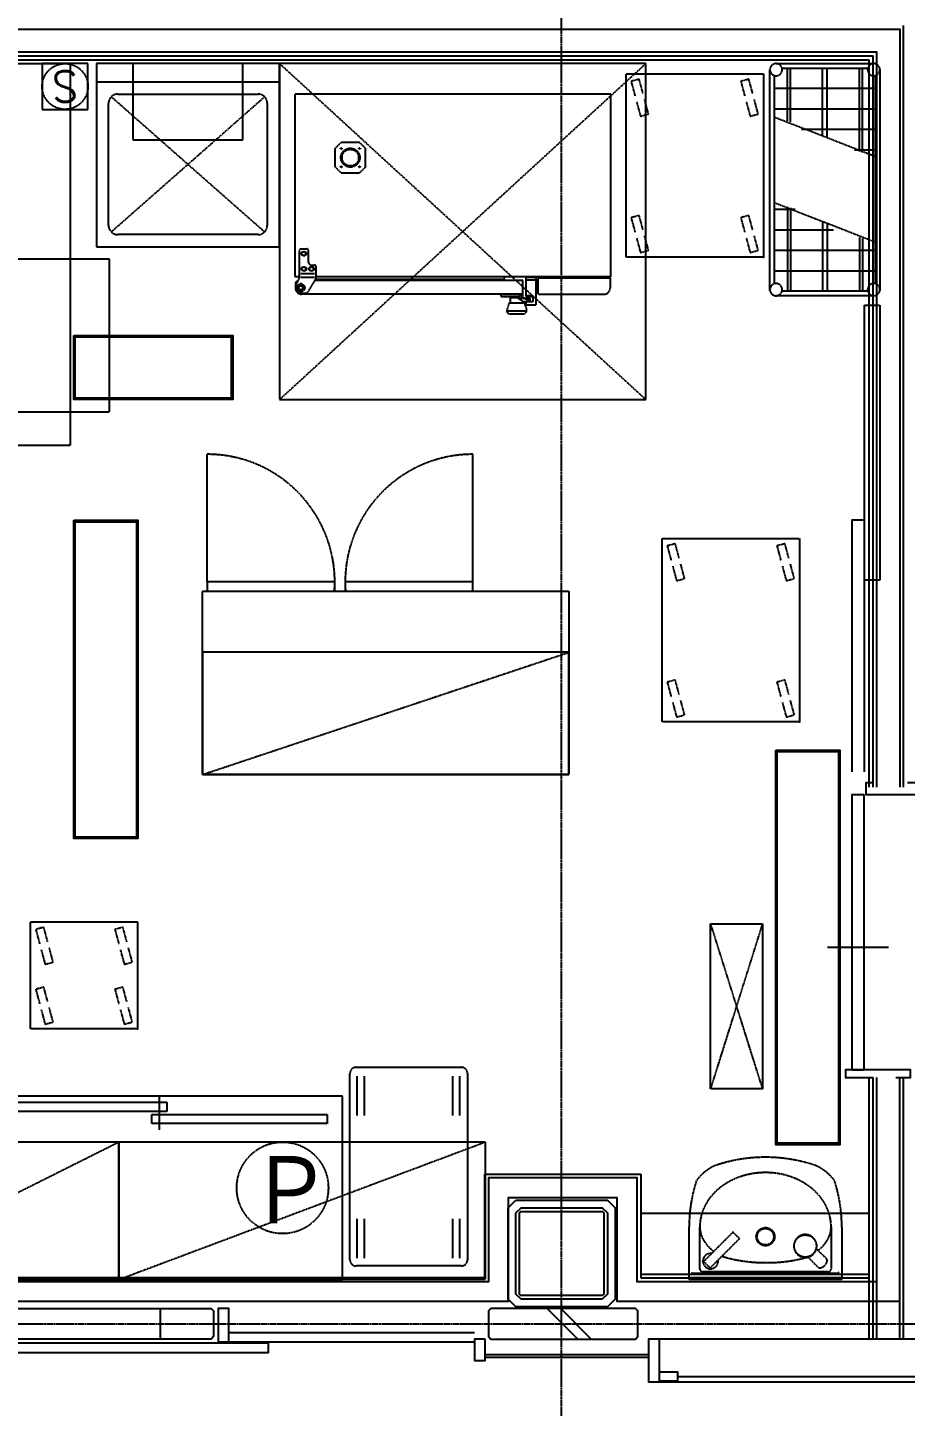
# Model space of a CAD drawing. Header units: millimetres. Extents: x 0 to 181737, y 0 to 59400.
# Drawn here: x 128065 to 130941, y 17304 to 21818 of the extents above; entities that cross this region are included whole.
import ezdxf
from ezdxf.enums import TextEntityAlignment as Align

# ---------------------------------------------------------------- set-up
doc = ezdxf.new("R2010")
doc.units = ezdxf.units.MM
doc.header["$LTSCALE"] = 0.2
doc.linetypes.add('CENTER', pattern=[50.8, 31.75, -6.35, 6.35, -6.35])
doc.linetypes.add('HIDDEN', pattern=[9.525, 6.35, -3.175])
doc.layers.add('A_什器', color=9, linetype='HIDDEN')
doc.layers.add('A_建築', color=8, linetype='Continuous')
doc.layers.add('A_通芯', color=8, linetype='CENTER', plot=False)
doc.styles.get("Standard").update_dxf_attribs({"font": 'simplex.shx', "width": 0.8, "bigfont": 'extfont2.shx'})

msp = doc.modelspace()

# ---------------------------------------------------------------- linework, layer by layer
at = {"layer": 'A_什器'}
for p, q in [((124855.3, 21700), (128205.3, 21700)), ((128263.31, 21700), (128113.31, 21700)), ((128113.31, 21700), (128113.31, 21550)), ((128205.3, 21700), (128205.3, 20450)), ((128263.31, 21550), (128263.31, 21700)), ((128890.8, 21700), (128290.8, 21700)), ((128290.8, 21700), (128290.8, 21100)), ((128290.8, 21700), (128290.8, 21100)), ((128770.8, 21700), (128410.8, 21700)), ((128410.8, 21700), (128410.8, 21450)), ((128770.8, 21450), (128770.8, 21700)), ((128890.8, 21100), (128890.8, 21700)), ((128890.8, 21700), (128890.8, 20600)), ((130090.8, 21700), (128890.8, 21700)), ((128890.8, 20600), (130090.8, 21700)), ((128890.8, 21700), (130090.8, 20600)), ((130025.8, 21066.12), (130025.8, 21666.12)), ((130025.8, 21666.12), (130475.8, 21666.12)), ((130090.8, 20600), (130090.8, 21700)), ((130475.8, 21666.12), (130475.8, 21066.12)), ((130497.25, 20957), (130497.25, 21680)), ((130517.25, 21700), (130837.25, 21700)), ((130536.61, 21685), (130817.88, 21685)), ((130554.4, 21512.28), (130554.4, 21685)), ((130564.4, 21509.27), (130564.4, 21685)), ((130669.75, 21463), (130669.75, 21685)), ((130684.75, 21458.47), (130684.75, 21685)), ((130790.1, 21412.2), (130790.1, 21685)), ((130800.1, 21409.18), (130800.1, 21685)), ((130857.25, 21680), (130857.25, 20957)), ((128290.8, 21640), (128890.8, 21640)), ((130068.98, 21648.7), (130042.44, 21641.59)), ((130042.44, 21641.59), (130055.07, 21594.47)), ((130081.6, 21601.58), (130068.98, 21648.7)), ((130428.23, 21648.7), (130401.7, 21641.59)), ((130401.7, 21641.59), (130414.32, 21594.47)), ((130440.86, 21601.58), (130428.23, 21648.7)), ((130512.25, 20979.36), (130512.25, 21660.64)), ((130842.25, 21660.64), (130842.25, 20979.36)), ((128339.58, 21148.79), (128842.01, 21591.21)), ((128842.01, 21148.79), (128339.58, 21591.21)), ((128360.8, 21600), (128820.8, 21600)), ((129975.8, 21600), (128940.8, 21600)), ((128940.8, 21600), (128940.8, 21002)), ((129975.8, 21002), (129975.8, 21600)), ((130060.33, 21574.82), (130072.96, 21527.71)), ((130099.49, 21534.82), (130086.87, 21581.93)), ((130419.59, 21574.82), (130432.21, 21527.71)), ((130458.75, 21534.82), (130446.12, 21581.93)), ((130842.25, 21618), (130512.25, 21618)), ((128113.31, 21550), (128263.31, 21550)), ((128330.8, 21170), (128330.8, 21570)), ((128850.8, 21570), (128850.8, 21170)), ((130072.96, 21527.71), (130099.49, 21534.82)), ((130432.21, 21527.71), (130458.75, 21534.82)), ((130842.25, 21551), (130512.25, 21551)), ((130512.25, 21525), (130842.25, 21396.47)), ((130842.25, 21484), (130600.14, 21484)), ((128410.8, 21450), (128770.8, 21450)), ((129072.8, 21422), (129092.8, 21442)), ((129152.8, 21442), (129092.8, 21442)), ((129152.8, 21442), (129172.8, 21422)), ((129072.8, 21362), (129072.8, 21422)), ((129172.8, 21362), (129172.8, 21422)), ((130842.25, 21417), (130774.19, 21417)), ((129092.8, 21342), (129072.8, 21362)), ((129172.8, 21362), (129152.8, 21342)), ((129092.8, 21342), (129152.8, 21342)), ((130842.25, 21115), (130512.25, 21243.53)), ((130512.25, 21223), (130580.31, 21223)), ((130554.4, 21230.82), (130554.4, 20955)), ((130564.4, 21227.8), (130564.4, 20955)), ((130068.98, 21202.59), (130042.44, 21195.48)), ((130042.44, 21195.48), (130055.07, 21148.37)), ((130081.6, 21155.48), (130068.98, 21202.59)), ((130428.23, 21202.59), (130401.7, 21195.48)), ((130401.7, 21195.48), (130414.32, 21148.37)), ((130440.86, 21155.48), (130428.23, 21202.59)), ((130669.75, 21181.53), (130669.75, 20955)), ((130684.75, 21177), (130684.75, 20955)), ((128820.8, 21140), (128360.8, 21140)), ((130060.33, 21128.71), (130072.96, 21081.6)), ((130099.49, 21088.71), (130086.87, 21135.82)), ((130419.59, 21128.71), (130432.21, 21081.6)), ((130458.75, 21088.71), (130446.12, 21135.82)), ((130512.25, 21156), (130706.36, 21156)), ((130790.1, 21130.73), (130790.1, 20955)), ((130800.1, 21127.72), (130800.1, 20955)), ((128290.8, 21100), (128890.8, 21100)), ((128955.8, 20999.93), (128955.8, 21088)), ((128960.8, 21093), (128980.8, 21093)), ((128964.3, 21081.75), (128970.8, 21085.5)), ((128964.3, 21074.25), (128964.3, 21081.75)), ((128970.8, 21085.5), (128977.3, 21081.75)), ((128977.3, 21074.25), (128977.3, 21081.75)), ((128985.8, 21050), (128985.8, 21088)), ((130072.96, 21081.6), (130099.49, 21088.71)), ((130432.21, 21081.6), (130458.75, 21088.71)), ((130512.25, 21089), (130842.25, 21089)), ((128333.48, 21059.6), (127933.48, 21059.6)), ((128333.48, 20559.6), (128333.48, 21059.6)), ((128964.3, 21074.25), (128970.8, 21070.5)), ((128964.3, 21031.75), (128970.8, 21035.5)), ((128970.8, 21070.5), (128977.3, 21074.25)), ((128970.8, 21035.5), (128977.3, 21031.75)), ((128989.3, 21031.75), (128995.8, 21035.5)), ((128995.8, 21040), (129005.8, 21040)), ((128995.8, 21035.5), (129002.3, 21031.75)), ((129010.8, 21000.77), (129010.8, 21035)), ((130475.8, 21066.12), (130025.8, 21066.12)), ((128955.8, 21002), (128940.8, 21002)), ((128942.8, 20982.5), (128950.3, 20990)), ((128946.51, 20974.79), (128955.08, 20996.21)), ((128950.3, 20990), (128952.6, 20990)), ((128960.8, 21013), (129005.73, 21013)), ((128960.8, 21001), (129005.09, 21001)), ((128964.3, 21024.25), (128964.3, 21031.75)), ((128964.3, 21024.25), (128970.8, 21020.5)), ((128970.8, 21020.5), (128977.3, 21024.25)), ((128977.3, 21024.25), (128977.3, 21031.75)), ((129009.37, 20995.63), (128983.71, 20952.86)), ((128989.3, 21024.25), (128989.3, 21031.75)), ((128989.3, 21024.25), (128995.8, 21020.5)), ((128995.8, 21020.5), (129002.3, 21024.25)), ((129002.3, 21024.25), (129002.3, 21031.75)), ((129686.8, 20990), (129006, 20990)), ((129625.3, 20993.5), (129008.1, 20993.5)), ((129975.8, 21002), (129010.8, 21002)), ((129625.61, 20994.09), (129629.8, 21002)), ((129625.72, 20992.99), (129628.16, 20990)), ((129687.8, 20946), (129687.8, 20989)), ((129698.8, 21000.5), (129731.8, 21000.5)), ((129698.8, 20937), (129698.8, 21000.5)), ((129698.8, 20992.5), (129731.8, 20992.5)), ((129731.8, 20910.5), (129731.8, 21000.5)), ((129737.8, 20946), (129737.8, 20998)), ((129738.8, 20999), (129738.8, 21002)), ((129738.8, 20999), (129972.8, 20999)), ((129972.8, 20999), (129972.8, 21002)), ((129973.8, 20998), (129973.8, 20965)), ((130512.25, 21022), (130842.25, 21022)), ((128942.8, 20982.5), (128942.8, 20965)), ((128945.8, 20971.07), (128945.8, 20963)), ((128954.3, 20969.75), (128960.8, 20973.5)), ((128954.3, 20962.25), (128954.3, 20969.75)), ((128954.3, 20962.25), (128960.8, 20958.5)), ((128960.8, 20973.5), (128967.3, 20969.75)), ((128960.8, 20958.5), (128967.3, 20962.25)), ((128960.8, 20948), (128975.14, 20948)), ((129686.8, 20945), (128962.8, 20945)), ((128967.3, 20962.25), (128967.3, 20969.75)), ((129617.3, 20945), (129687.8, 20945)), ((129617.3, 20938), (129617.3, 20945)), ((129678.3, 20942.5), (129687.8, 20942.5)), ((129678.3, 20942.5), (129678.3, 20938)), ((129687.8, 20932.5), (129687.8, 20945)), ((129738.8, 20945), (129953.8, 20945)), ((130817.88, 20955), (130536.61, 20955)), ((129617.3, 20938), (129678.3, 20938)), ((129641.71, 20913.46), (129635.73, 20893.93)), ((129646.5, 20917), (129689.1, 20917)), ((129647.8, 20917), (129647.8, 20938)), ((129647.8, 20934), (129675.33, 20934)), ((129674.93, 20932.5), (129711.8, 20932.5)), ((129675.33, 20932.5), (129675.33, 20938)), ((129678.3, 20941.5), (129685.26, 20941.5)), ((129678.33, 20932.5), (129678.33, 20941.5)), ((129685.26, 20932.5), (129685.26, 20941.5)), ((129687.8, 20917), (129687.8, 20921.5)), ((129687.8, 20921.5), (129721.8, 20921.5)), ((129693.88, 20913.46), (129699.86, 20893.93)), ((129698.8, 20941), (129721.8, 20941)), ((129698.8, 20937), (129721.8, 20937)), ((129698.8, 20910.5), (129698.8, 20921.5)), ((129698.8, 20910.5), (129731.8, 20910.5)), ((129711.8, 20921.5), (129711.8, 20932.5)), ((129721.8, 20921.5), (129721.8, 20941)), ((130837.25, 20940), (130517.25, 20940)), ((130807.11, 20009.04), (130807.11, 20909.04)), ((130807.11, 20909.04), (130857.11, 20909.04)), ((130857.11, 20909.04), (130857.11, 20009.04)), ((129635.3, 20891), (129700.3, 20891)), ((129645.3, 20881), (129690.3, 20881)), ((128890.8, 20600), (130090.8, 20600)), ((127933.48, 20559.6), (128333.48, 20559.6)), ((128205.3, 20450), (124855.3, 20450)), ((128653.8, 20003), (128653.8, 20421)), ((129523.8, 20003), (129523.8, 20421)), ((130144.08, 19545.65), (130144.08, 20145.65)), ((130144.08, 20145.65), (130594.08, 20145.65)), ((130594.08, 20145.65), (130594.08, 19545.65)), ((130187.26, 20128.23), (130160.72, 20121.12)), ((130160.72, 20121.12), (130173.35, 20074)), ((130199.88, 20081.11), (130187.26, 20128.23)), ((130546.51, 20128.23), (130519.98, 20121.12)), ((130519.98, 20121.12), (130532.6, 20074)), ((130559.14, 20081.11), (130546.51, 20128.23)), ((130178.61, 20054.35), (130191.24, 20007.24)), ((130217.77, 20014.35), (130205.15, 20061.46)), ((130537.87, 20054.35), (130550.49, 20007.24)), ((130577.03, 20014.35), (130564.4, 20061.46)), ((129071.8, 20003), (128653.8, 20003)), ((128653.8, 20003), (128653.8, 19973)), ((129071.8, 19973), (129071.8, 20003)), ((129523.8, 20003), (129105.8, 20003)), ((129105.8, 20003), (129105.8, 19973)), ((129523.8, 19973), (129523.8, 20003)), ((130191.24, 20007.24), (130217.77, 20014.35)), ((130550.49, 20007.24), (130577.03, 20014.35)), ((130857.11, 20009.04), (130807.11, 20009.04)), ((129838.8, 19773), (128638.8, 19773)), ((128638.8, 19773), (128638.8, 19373)), ((128638.8, 19373), (129838.8, 19773)), ((129838.8, 19373), (129838.8, 19773)), ((130187.26, 19682.12), (130160.72, 19675.01)), ((130199.88, 19635.01), (130187.26, 19682.12)), ((130546.51, 19682.12), (130519.98, 19675.01)), ((130559.14, 19635.01), (130546.51, 19682.12)), ((130160.72, 19675.01), (130173.35, 19627.9)), ((130519.98, 19675.01), (130532.6, 19627.9)), ((130178.61, 19608.24), (130191.24, 19561.13)), ((130217.77, 19568.24), (130205.15, 19615.35)), ((130537.87, 19608.24), (130550.49, 19561.13)), ((130577.03, 19568.24), (130564.4, 19615.35)), ((130594.08, 19545.65), (130144.08, 19545.65)), ((130191.24, 19561.13), (130217.77, 19568.24)), ((130550.49, 19561.13), (130577.03, 19568.24)), ((128638.8, 19373), (129838.8, 19373)), ((128075.65, 18540.2), (128075.65, 18890.2)), ((128075.65, 18890.2), (128425.65, 18890.2)), ((128118.83, 18872.78), (128092.29, 18865.67)), ((128092.29, 18865.67), (128104.92, 18818.55)), ((128131.45, 18825.66), (128118.83, 18872.78)), ((128378.08, 18872.78), (128351.55, 18865.67)), ((128351.55, 18865.67), (128364.17, 18818.55)), ((128390.71, 18825.66), (128378.08, 18872.78)), ((128425.65, 18890.2), (128425.65, 18540.2)), ((130302.31, 18884.04), (130472.31, 18884.04)), ((130302.31, 18344.04), (130302.31, 18884.04)), ((130302.31, 18884.04), (130472.31, 18344.04)), ((130472.31, 18884.04), (130302.31, 18344.04)), ((130472.31, 18884.04), (130472.31, 18344.04)), ((128110.18, 18798.9), (128122.81, 18751.79)), ((128149.34, 18758.9), (128136.72, 18806.01)), ((128369.44, 18798.9), (128382.06, 18751.79)), ((128408.6, 18758.9), (128395.97, 18806.01)), ((128122.81, 18751.79), (128149.34, 18758.9)), ((128382.06, 18751.79), (128408.6, 18758.9)), ((128118.83, 18676.67), (128092.29, 18669.56)), ((128092.29, 18669.56), (128104.92, 18622.45)), ((128131.45, 18629.56), (128118.83, 18676.67)), ((128378.08, 18676.67), (128351.55, 18669.56)), ((128351.55, 18669.56), (128364.17, 18622.45)), ((128390.71, 18629.56), (128378.08, 18676.67)), ((128110.18, 18602.79), (128122.81, 18555.68)), ((128149.34, 18562.79), (128136.72, 18609.9)), ((128369.44, 18602.79), (128382.06, 18555.68)), ((128408.6, 18562.79), (128395.97, 18609.9)), ((128122.81, 18555.68), (128149.34, 18562.79)), ((128382.06, 18555.68), (128408.6, 18562.79)), ((128425.65, 18540.2), (128075.65, 18540.2)), ((129141.53, 18414.44), (129486.53, 18414.44)), ((129121.53, 17784.44), (129121.53, 18394.44)), ((129145.6, 18257.01), (129145.6, 18385.84)), ((129168.7, 18257.01), (129168.7, 18385.84)), ((129458.41, 18257.01), (129458.41, 18385.84)), ((129481.51, 18257.01), (129481.51, 18385.84)), ((129506.53, 18394.44), (129506.53, 17784.44)), ((130472.31, 18344.04), (130302.31, 18344.04)), ((129097.11, 18320), (127897.11, 18320)), ((127947.11, 18300), (128522.11, 18300)), ((128497.11, 18320), (128497.11, 18210)), ((128522.11, 18300), (128522.11, 18270)), ((129097.11, 17720), (129097.11, 18320)), ((128522.11, 18270), (127947.11, 18270)), ((128472.11, 18230), (128472.11, 18260)), ((128472.11, 18260), (129047.11, 18260)), ((129047.11, 18260), (129047.11, 18230)), ((129047.11, 18230), (128472.11, 18230)), ((127464.1, 18170), (128364.1, 18170)), ((127464.1, 17720), (128364.1, 18170)), ((128364.1, 17720), (128364.1, 18170)), ((128364.1, 18170), (129564.1, 18170)), ((128364.1, 17720), (129564.1, 18170)), ((128364.1, 18170), (128364.1, 17720)), ((129564.1, 18170), (129564.1, 17720)), ((129145.6, 17790.08), (129145.6, 17918.9)), ((129168.7, 17790.08), (129168.7, 17918.9)), ((129458.41, 17790.08), (129458.41, 17918.9)), ((129481.51, 17790.08), (129481.51, 17918.9)), ((130232.53, 17720.01), (130232.53, 17891.64)), ((130267.52, 17755.01), (130267.52, 17892.52)), ((130375.61, 17874.32), (130306.06, 17804.76)), ((130396.73, 17854.42), (130376.93, 17874.22)), ((130697.53, 17892.52), (130697.53, 17755.01)), ((130732.53, 17891.64), (130732.53, 17720)), ((130327.27, 17783.55), (130396.83, 17853.1)), ((130306.06, 17804.76), (130280.82, 17779.52)), ((130302.03, 17758.31), (130327.27, 17783.55)), ((130653.54, 17760.85), (130622.36, 17793.19)), ((130649.35, 17820.18), (130681.69, 17789)), ((129486.53, 17764.44), (129141.53, 17764.44)), ((130720.4, 17740.01), (130244.66, 17740.01)), ((130687.53, 17745.01), (130277.52, 17745.01)), ((130280.82, 17778.1), (130300.61, 17758.31)), ((128364.1, 17720), (127464.1, 17720)), ((127897.11, 17720), (129097.11, 17720)), ((129564.1, 17720), (128364.1, 17720)), ((130732.53, 17725.01), (130232.53, 17725.01)), ((130732.53, 17720), (130232.53, 17720.01))]:
    msp.add_line(p, q, dxfattribs=at)
msp.add_lwpolyline([(129838.8, 19373), (128638.8, 19373), (128638.8, 19973), (129838.8, 19973)], close=True, dxfattribs=at)
at = {"layer": 'A_什器', "lineweight": 25}
msp.add_lwpolyline([(130074.8, 17937.5), (130822.3, 17937.5)], dxfattribs=at)
at = {"layer": 'A_什器'}
for centre, radius in [((128188.31, 21625), 75), ((129092.75, 21422.05), 2), ((129122.8, 21392), 31), ((129122.8, 21392), 30.25), ((129122.8, 21392), 27.25), ((129152.85, 21422.05), 2), ((129092.75, 21361.95), 2), ((129152.85, 21361.95), 2), ((128970.8, 21078), 6.5), ((128970.8, 21028), 6.5), ((128995.8, 21028), 6.5), ((128960.8, 20966), 12.5), ((128960.8, 20966), 7.7), ((128960.8, 20966), 6.5), ((128900.73, 18019.95), 150), ((130482.53, 17860.01), 30), ((130482.53, 17860.01), 27), ((130613.03, 17829.51), 36.26)]:
    msp.add_circle(centre, radius, dxfattribs=at)
for centre, radius, start, end in [((130517.25, 21680), 20, 180, 90), ((130517.25, 21680), 20, 90, 180), ((130837.25, 21680), 20, 90, 0), ((130837.25, 21680), 20, 0, 90), ((128360.8, 21570), 30, 90, 180), ((128820.8, 21570), 30, 0, 90), ((128360.8, 21170), 30, 180, 270), ((128820.8, 21170), 30, 270, 0), ((128960.8, 21088), 5, 90, 180), ((128965.8, 21078), 4.5, 92.60393, 267.39644), ((128975.8, 21078), 4.5, 272.59722, 87.40239), ((128980.8, 21088), 5, 0, 90), ((128965.8, 21028), 4.5, 92.60903, 267.39764), ((128975.8, 21028), 4.5, 272.59222, 87.40111), ((128995.8, 21050), 10, 180, 270), ((128990.8, 21028), 4.5, 92.60924, 267.39742), ((129000.8, 21028), 4.5, 272.592, 87.40132), ((129005.8, 21035), 5, 0, 90), ((128945.8, 20999.93), 10, 338.19854, 0.00001), ((129000.8, 21000.77), 10, 329.03628, 0.00001), ((129626.49, 20993.62), 1, 152.10271, 219.28941), ((129686.8, 20989), 1, 0, 90), ((129738.8, 20998), 1, 90, 179.99999), ((129972.8, 20998), 1, 0, 90), ((128962.8, 20965), 20, 180, 270), ((128955.8, 20971.07), 10, 158.19859, 180), ((128960.8, 20963), 15, 180, 270), ((128960.8, 20971), 8, 55.77166, 124.22994), ((128960.8, 20961), 8, 235.77007, 304.2278), ((128975.14, 20958), 10, 270, 329.03619), ((129686.8, 20946), 1, 270, 0.00001), ((129738.8, 20946), 1, 179.99999, 270), ((129953.8, 20965), 20, 270, 0.00001), ((130517.25, 20960), 20, 270, 180), ((130517.25, 20960), 20, 180, 270), ((130837.25, 20960), 20, 0, 270), ((130837.25, 20960), 20, 270, 0), ((129646.5, 20912), 5, 90, 162.98202), ((129674.93, 20931), 1.5, 90, 247.93355), ((129629.54, 20840.22), 100, 54.37064, 63.50245), ((129689.1, 20912), 5, 17.01798, 90), ((129694.8, 20931), 1.5, 90, 256.19802), ((129661.27, 20835.21), 100, 59.64888, 70.62683), ((129645.3, 20891), 10, 162.98202, 270), ((129690.3, 20891), 10, 270, 17.01797), ((128653.8, 20003), 418, 355.88432, 90), ((129523.8, 20003), 418, 90, 184.11568), ((129141.53, 18394.44), 20, 90, 180), ((129486.53, 18394.44), 20, 0, 90), ((130481.96, 17614.5), 505.51, 89.93628, 109.41007), ((130483.09, 17614.5), 505.51, 70.58992, 90.06374), ((130384.58, 17947.7), 160, 116.18557, 143.24105), ((130580.48, 17947.7), 160, 36.75895, 63.81443), ((130717.85, 17893.14), 485.33, 161.95802, 180.17746), ((130247.2, 17893.14), 485.33, 359.82254, 18.04198), ((130376.22, 17873.51), 1.01, 45, 126.78515), ((130396.21, 17853.72), 0.875, 315, 53.21484), ((130613.03, 17829.51), 37.5, 345.59806, 284.40194), ((129141.53, 17784.44), 20, 180, 270), ((129486.53, 17784.44), 20, 270, 0), ((130302.52, 17780.01), 25, 81.8699, 8.1301), ((130613.03, 17829.51), 37.5, 284.40262, 345.59837), ((130674.75, 17781.81), 10, 344.69487, 46.04339), ((130244.66, 17743.01), 3, 180, 270), ((130277.52, 17755.01), 10, 180, 270), ((130281.52, 17778.81), 1, 135.00001, 224.99999), ((130301.32, 17759.01), 1, 225, 315), ((130660.74, 17767.79), 10, 223.95273, 285.30486), ((130655.46, 17787.08), 30, 285.30486, 344.69487), ((130687.53, 17755.01), 10, 270, 0), ((130723.4, 17740.01), 3, 90, 180)]:
    msp.add_arc(centre, radius, start, end, dxfattribs=at)
for centre, major_axis, ratio, start_param, end_param in [((130482.53, 17892.51), (-215, 0.01), 0.8246873, 3.1415804, 6.2832694), ((130437.53, 17892.51), (-170, 0.01), 0.691142, 0.0000963, 0.7529426), ((130527.53, 17892.51), (-170, 0.01), 0.691142, 2.4185136, 3.141592), ((130482.97, 17892.52), (-252.26, 1.27), 0.4658074, 0.9705889, 2.1279916)]:
    msp.add_ellipse(centre, major_axis=major_axis, ratio=ratio, start_param=start_param, end_param=end_param, dxfattribs=at)
at = {"layer": 'A_什器', "lineweight": -3}
for p in [(130475.8, 21066.12), (130594.08, 19545.65), (128425.65, 18540.2)]:
    msp.add_point(p, dxfattribs=at)
at = {"layer": 'A_建築'}
for p, q in [((130934.8, 19331.23), (130934.8, 21825)), ((123760.37, 21725), (130834.8, 21725)), ((123772.87, 21712.5), (130822.3, 21712.5)), ((130822.3, 19331.23), (130822.3, 21712.5)), ((130834.8, 19331.23), (130834.8, 21725)), ((130765.8, 20206.23), (130805.8, 20206.23)), ((130885.8, 18807.04), (130685.8, 18807.04)), ((130822.3, 17525), (130822.3, 18381.23)), ((130834.8, 17525), (130834.8, 18381.23)), ((130934.8, 17525), (130934.8, 18381.23)), ((129562.3, 18065), (130074.8, 18065)), ((129562.3, 18065), (129562.3, 17725)), ((130074.8, 18065), (130074.8, 17725)), ((130074.8, 17737.5), (130822.3, 17737.5)), ((129562.3, 17725), (122197.3, 17725)), ((130074.8, 17725), (130822.3, 17725))]:
    msp.add_line(p, q, dxfattribs=at)
at = {"layer": 'A_建築', "linetype": 'Continuous'}
for p, q in [((130765.8, 20206.23), (130765.8, 19381.23)), ((130805.8, 20206.23), (130805.8, 19381.23))]:
    msp.add_line(p, q, dxfattribs=at)
for points in [[(130847.3, 19331.23), (130847.3, 21737.5), (123067.3, 21737.5), (123067.3, 21557.5), (122992.3, 21557.5), (122992.3, 21812.5), (130922.3, 21812.5), (130922.3, 19331.23)], [(130947.3, 19346.23), (131142.3, 19346.23), (131142.3, 19321.23), (131086.3, 19321.23), (131086.3, 19306.23), (130812.3, 19306.23), (130812.3, 19346.23), (130837.3, 19346.23)], [(130847.3, 17525), (130847.3, 18381.23)], [(130922.3, 17525), (130922.3, 18381.23)], [(130847.3, 17712.5), (130062.3, 17712.5), (130062.3, 18052.5), (129574.8, 18052.5), (129574.8, 17712.5), (122197.3, 17712.5)], [(130922.3, 17647.5), (129997.3, 17647.5), (129997.3, 17987.5), (129639.8, 17987.5), (129639.8, 17647.5), (122197.3, 17647.5)], [(121000.27, 17625), (128666.8, 17625), (128674.8, 17617), (128674.8, 17533), (128666.8, 17525), (121000.27, 17525), (120992.27, 17533), (120992.27, 17617), (121000.27, 17625)], [(128500, 17625), (128500, 17525)], [(128724.8, 17516), (128724.8, 17625), (128689.8, 17625), (128689.8, 17516), (129529.8, 17516)], [(130056.8, 17625), (129582.8, 17625), (129574.8, 17617), (129574.8, 17533), (129582.8, 17525), (130056.8, 17525), (130064.8, 17533), (130064.8, 17617), (130056.8, 17625)], [(129767.69, 17625), (129867.69, 17525)], [(129812.02, 17625), (129912.02, 17525)], [(135064.8, 17525), (135064.8, 17585), (135099.8, 17585), (135099.8, 17525), (130099.8, 17525), (130099.8, 17385), (136429.8, 17385)], [(128724.8, 17546), (129529.8, 17546)], [(130134.8, 17525), (130134.8, 17385)], [(127839.8, 17481), (128854.8, 17481), (128854.8, 17511), (127839.8, 17511)], [(130099.8, 17473), (129564.8, 17473)], [(130099.8, 17465), (129564.8, 17465)], [(130134.8, 17417.5), (130194.8, 17417.5), (130194.8, 17387.5), (130134.8, 17387.5)], [(130194.8, 17402.5), (131364.8, 17402.5)]]:
    msp.add_lwpolyline(points, dxfattribs=at)
at = {"layer": 'A_建築', "linetype": 'Continuous', "lineweight": -3}
for points in [[(128216.9, 20810.2), (128737.9, 20810.2), (128737.9, 20600.2), (128216.9, 20600.2)], [(128219.9, 20807.2), (128734.9, 20807.2), (128734.9, 20603.2), (128219.9, 20603.2)], [(128221.9, 20805.2), (128732.9, 20805.2), (128732.9, 20605.2), (128221.9, 20605.2)], [(128216.9, 20205.15), (128426.9, 20205.15), (128426.9, 19163.15), (128216.9, 19163.15)], [(128219.9, 19166.15), (128219.9, 20202.15), (128423.9, 20202.15), (128423.9, 19166.15)], [(128221.9, 19168.15), (128221.9, 20200.15), (128421.9, 20200.15), (128421.9, 19168.15)], [(130516.25, 19453.04), (130726.25, 19453.04), (130726.25, 18161.04), (130516.25, 18161.04)], [(130519.25, 18164.04), (130519.25, 19450.04), (130723.25, 19450.04), (130723.25, 18164.04)], [(130521.25, 18166.04), (130521.25, 19448.04), (130721.25, 19448.04), (130721.25, 18166.04)]]:
    msp.add_lwpolyline(points, close=True, dxfattribs=at)
at = {"layer": 'A_建築'}
for points in [[(130805.8, 19306.23), (130765.8, 19306.23), (130765.8, 18406.23), (130805.8, 18406.23)], [(129664.8, 17980), (129964.8, 17980), (129989.8, 17955), (129989.8, 17655), (129964.8, 17630), (129664.8, 17630), (129639.8, 17655), (129639.8, 17955)]]:
    msp.add_lwpolyline(points, close=True, dxfattribs=at)
msp.add_lwpolyline([(130909.91, 18381.23), (130957.3, 18381.23), (130957.3, 18406.23), (130745.2, 18406.23), (130745.2, 18381.23), (130834.8, 18381.23)], dxfattribs=at)
at = {"layer": 'A_建築', "linetype": 'Continuous'}
for points in [[(129947.8, 17655), (129681.8, 17655), (129664.8, 17672), (129664.8, 17938), (129681.8, 17955), (129947.8, 17955), (129964.8, 17938), (129964.8, 17672)], [(129947.8, 17667), (129681.8, 17667), (129676.8, 17672), (129676.8, 17938), (129681.8, 17943), (129947.8, 17943), (129952.8, 17938), (129952.8, 17672)], [(129564.8, 17525), (129529.8, 17525), (129529.8, 17455), (129564.8, 17455)]]:
    msp.add_lwpolyline(points, close=True, dxfattribs=at)
at = {"layer": 'A_通芯'}
for p, q in [((129814.8, 14565.35), (129814.8, 46450.31)), ((106133.21, 17575), (161739.77, 17575))]:
    msp.add_line(p, q, dxfattribs=at)

# ---------------------------------------------------------------- texts
at = {"layer": 'A_什器'}
msp.add_text('S', height=100, rotation=180, dxfattribs=at).set_placement((128188.31, 21625), align=Align.MIDDLE_CENTER)
msp.add_text('Ｐ', height=250, dxfattribs=at).set_placement((128788.48, 17880.19))

doc.saveas('drawing.dxf')
